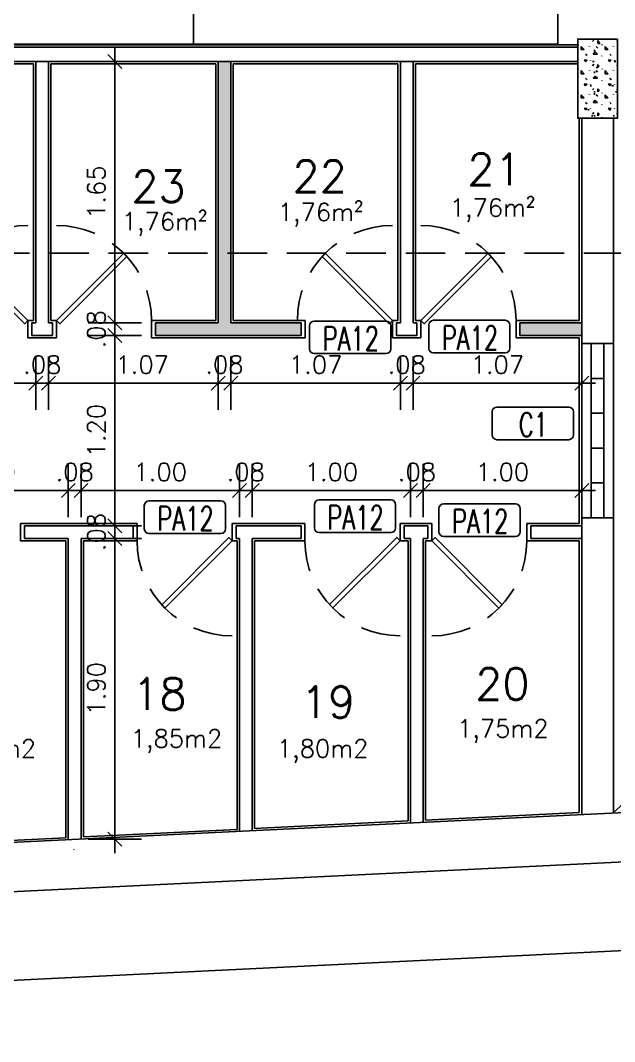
# Model space of a CAD drawing. Header units: millimetres. Extents: x -184.9 to -112.9, y 0.4 to 45.1.
# Drawn here: x -166 to -162.25, y 10.5 to 16.95 of the extents above; entities that cross this region are included whole.
import ezdxf
from ezdxf.enums import TextEntityAlignment as Align

# ---------------------------------------------------------------- set-up
doc = ezdxf.new("R2010")
doc.units = ezdxf.units.MM
doc.linetypes.add('DASHED2', pattern=[0.375, 0.25, -0.125])
doc.linetypes.add('HIDDEN', pattern=[0.375, 0.25, -0.125])
for name, color, linetype in [('COTA', 11, 'Continuous'), ('ESQUADRIA', 2, 'Continuous'), ('ESQUADRIA CT', 2, 'Continuous'), ('HACHURA 1', 8, 'Continuous'), ('HACHURA PILAR VIGA', 8, 'Continuous'), ('HACHURIA', 11, 'Continuous'), ('INDICACOES', 2, 'Continuous'), ('LINHA', 1, 'Continuous'), ('PAREDE', 7, 'Continuous'), ('PILAR', 21, 'Continuous'), ('PROJECAO', 1, 'DASHED2'), ('TEXTO 1', 3, 'Continuous'), ('TEXTO 2', 2, 'Continuous')]:
    doc.layers.add(name, color=color, linetype=linetype)
doc.styles.add('ROMANS', font='romans.shx')
doc.dimstyles.new('TICK75', dxfattribs={"dimtxt": 0.1125, "dimasz": 0.08800000000000001, "dimexe": 0.18, "dimexo": 0.0625, "dimgap": 0.061, "dimtad": 1, "dimrnd": 0.005, "dimzin": 4, "dimdsep": 46, "dimtxsty": 'ROMANS', "dimblk1": 'TICK', "dimblk2": 'TICK', "dimsah": 1, "dimcen": 0.09, "dimse1": 1, "dimse2": 1, "dimclrt": 2, "dimaunit": 1, "dimadec": 0, "dimazin": 0, "dimtfac": 1, "dimtix": 1, "dimtmove": 2, "dimatfit": 3, "dimldrblk": 'TICK', "dimfxl": 1, "dimtolj": 1, "dimtzin": 0, "dimarcsym": 0})

# ---------------------------------------------------------------- blocks, each defined once
blk = doc.blocks.new('IND ESQUADRIAS')
for p, q in [((-0.2265853104265716, 0.2060025103278349), (0.2265853104265716, 0.2060025103278349)), ((-0.2563558479264429, 0.1030012551640027), (-0.2563558479264429, 0.1762319728281909)), ((0.2563558479265566, 0.1030012551640027), (0.2563558479265566, 0.1762319728281909)), ((-0.2563558479264429, 0.1030012551640027), (-0.2563558479264429, 0.02977053749978609)), ((0.2563558479265566, 0.1030012551640027), (0.2563558479265566, 0.02977053749978609)), ((-0.2265853104265716, 1.13686837721616e-13), (0.2265853104265716, -1.4210854715202e-13))]:
    blk.add_line(p, q)
for centre, start, end in [((-0.2265853104265716, 0.1762319728281909), 90.00000000002606, 180), ((0.2265853104265716, 0.1762319728281909), 0, 89.99999999997395), ((-0.2265853104265716, 0.02977053749978609), 180, 269.9999999999739), ((0.2265853104265716, 0.02977053749978609), 270.000000000026, 0)]:
    blk.add_arc(centre, 0.02977053750000018, start, end)
at = {"linetype": 'ByBlock', "style": 'ROMANS', "width": 0.7}
blk.add_attdef('P01', text='', height=0.15, dxfattribs=at).set_placement((0.004060482612999294, -0.02483593413271024), align=Align.BOTTOM_CENTER)
blk = doc.blocks.new('TICK')
at = {"layer": 'COTA'}
for p, q in [((0, 1.907592907288972), (0, -1.907600000000002)), ((-1, 0), (1, 0))]:
    blk.add_line(p, q, dxfattribs=at)
at = {"layer": 'COTA', "color": 2}
blk.add_line((0.5, 0.5), (-0.5, -0.5), dxfattribs=at)
blk = doc.blocks.new('*D101')
at = {"layer": 'COTA', "color": 0, "lineweight": -2}
blk.add_line((-119.4648604567926, 13.16874072132166), (-170.4135865816012, 10.67559538838779), dxfattribs=at)
at = {"layer": 'Defpoints', "color": 0}
for p in [(-119.4043200238889, 13.73204313307892), (-170.5288358037448, 11.2302956388842), (-170.5014814091249, 10.67129430775836)]:
    blk.add_point(p, dxfattribs=at)
at = {"layer": 'COTA', "color": 0, "lineweight": -2, "xscale": 0.08800000000000001, "yscale": 0.08800000000000001, "zscale": 0.08800000000000001}
for p, rotation in [((-119.3769656292689, 13.1730418019511), 2.801499872717789), ((-170.5014814091249, 10.67129430775836), 182.8014998727178)]:
    blk.add_blockref('TICK', p, dxfattribs=dict(at, rotation=rotation))
at = {"layer": 'COTA', "color": 2, "insert": (-144.9449542203764, 12.03927792448146), "char_height": 0.1125, "attachment_point": 5, "rotation": 2.8014998727177898, "style": 'ROMANS'}
blk.add_mtext('\\A1;51.19', dxfattribs=at)
blk = doc.blocks.new('*D86')
at = {"layer": 'COTA', "color": 0, "lineweight": -2}
blk.add_line((-165.9869459219987, 14.65842517027588), (-166.890945921999, 14.65842517027588), dxfattribs=at)
at = {"layer": 'Defpoints', "color": 0}
for p in [(-166.978945921999, 15.03890395288096), (-165.8989459219987, 15.03890395288093), (-166.978945921999, 14.65842517027588)]:
    blk.add_point(p, dxfattribs=at)
at = {"layer": 'COTA', "color": 0, "lineweight": -2, "xscale": 0.08800000000000001, "yscale": 0.08800000000000001, "zscale": 0.08800000000000001, "rotation": 180}
blk.add_blockref('TICK', (-166.978945921999, 14.65842517027588), dxfattribs=at)
at = {"layer": 'COTA', "color": 0, "lineweight": -2, "xscale": 0.08800000000000001, "yscale": 0.08800000000000001, "zscale": 0.08800000000000001}
blk.add_blockref('TICK', (-165.8989459219987, 14.65842517027588), dxfattribs=at)
at = {"layer": 'COTA', "color": 2, "insert": (-166.4389459219989, 14.77567517027588), "char_height": 0.1125, "attachment_point": 5, "style": 'ROMANS'}
blk.add_mtext('\\A1;1.07', dxfattribs=at)
blk = doc.blocks.new('*D85')
at = {"layer": 'COTA', "color": 0, "lineweight": -2}
for p, q in [((-165.9869459219987, 14.65842517027588), (-166.0749459219986, 14.65842517027588)), ((-165.818945921999, 14.65842517027588), (-165.8989459219987, 14.65842517027588)), ((-165.730945921999, 14.65842517027588), (-165.642945921999, 14.65842517027588))]:
    blk.add_line(p, q, dxfattribs=at)
at = {"layer": 'Defpoints', "color": 0}
for p in [(-165.8989459219987, 15.03890395288093), (-165.818945921999, 15.03890395288093), (-165.8989459219987, 14.65842517027588)]:
    blk.add_point(p, dxfattribs=at)
at = {"layer": 'COTA', "color": 0, "lineweight": -2, "xscale": 0.08800000000000001, "yscale": 0.08800000000000001, "zscale": 0.08800000000000001}
blk.add_blockref('TICK', (-165.8989459219987, 14.65842517027588), dxfattribs=at)
at = {"layer": 'COTA', "color": 0, "lineweight": -2, "xscale": 0.08800000000000001, "yscale": 0.08800000000000001, "zscale": 0.08800000000000001, "rotation": 180}
blk.add_blockref('TICK', (-165.818945921999, 14.65842517027588), dxfattribs=at)
at = {"layer": 'COTA', "color": 2, "insert": (-165.8589459219988, 14.77567517027588), "char_height": 0.1125, "attachment_point": 5, "style": 'ROMANS'}
blk.add_mtext('\\A1;.08', dxfattribs=at)
blk = doc.blocks.new('*D84')
at = {"layer": 'COTA', "color": 0, "lineweight": -2}
blk.add_line((-164.836945921999, 14.65842517027588), (-165.730945921999, 14.65842517027588), dxfattribs=at)
at = {"layer": 'Defpoints', "color": 0}
for p in [(-165.818945921999, 15.03890395288093), (-164.748945921999, 15.03890395288093), (-165.818945921999, 14.65842517027588)]:
    blk.add_point(p, dxfattribs=at)
at = {"layer": 'COTA', "color": 0, "lineweight": -2, "xscale": 0.08800000000000001, "yscale": 0.08800000000000001, "zscale": 0.08800000000000001, "rotation": 180}
blk.add_blockref('TICK', (-165.818945921999, 14.65842517027588), dxfattribs=at)
at = {"layer": 'COTA', "color": 0, "lineweight": -2, "xscale": 0.08800000000000001, "yscale": 0.08800000000000001, "zscale": 0.08800000000000001}
blk.add_blockref('TICK', (-164.748945921999, 14.65842517027588), dxfattribs=at)
at = {"layer": 'COTA', "color": 2, "insert": (-165.2280781314056, 14.77567517027589), "char_height": 0.1125, "attachment_point": 5, "style": 'ROMANS'}
blk.add_mtext('\\A1;1.07', dxfattribs=at)
blk = doc.blocks.new('*D83')
at = {"layer": 'COTA', "color": 0, "lineweight": -2}
for p, q in [((-164.836945921999, 14.65842517027588), (-164.924945921999, 14.65842517027588)), ((-164.6689459219989, 14.65842517027588), (-164.748945921999, 14.65842517027588)), ((-164.5809459219989, 14.65842517027588), (-164.4929459219989, 14.65842517027588))]:
    blk.add_line(p, q, dxfattribs=at)
at = {"layer": 'Defpoints', "color": 0}
for p in [(-164.748945921999, 15.03890395288093), (-164.6689459219989, 15.03890395288093), (-164.748945921999, 14.65842517027588)]:
    blk.add_point(p, dxfattribs=at)
at = {"layer": 'COTA', "color": 0, "lineweight": -2, "xscale": 0.08800000000000001, "yscale": 0.08800000000000001, "zscale": 0.08800000000000001}
blk.add_blockref('TICK', (-164.748945921999, 14.65842517027588), dxfattribs=at)
at = {"layer": 'COTA', "color": 0, "lineweight": -2, "xscale": 0.08800000000000001, "yscale": 0.08800000000000001, "zscale": 0.08800000000000001, "rotation": 180}
blk.add_blockref('TICK', (-164.6689459219989, 14.65842517027588), dxfattribs=at)
at = {"layer": 'COTA', "color": 2, "insert": (-164.7089459219989, 14.77567517027588), "char_height": 0.1125, "attachment_point": 5, "style": 'ROMANS'}
blk.add_mtext('\\A1;.08', dxfattribs=at)
blk = doc.blocks.new('*D82')
at = {"layer": 'COTA', "color": 0, "lineweight": -2}
blk.add_line((-163.6863890828681, 14.65842517027588), (-164.5809459219989, 14.65842517027588), dxfattribs=at)
at = {"layer": 'Defpoints', "color": 0}
for p in [(-164.6689459219989, 15.03890395288093), (-163.5983890828681, 15.03890395288093), (-164.6689459219989, 14.65842517027588)]:
    blk.add_point(p, dxfattribs=at)
at = {"layer": 'COTA', "color": 0, "lineweight": -2, "xscale": 0.08800000000000001, "yscale": 0.08800000000000001, "zscale": 0.08800000000000001, "rotation": 180}
blk.add_blockref('TICK', (-164.6689459219989, 14.65842517027588), dxfattribs=at)
at = {"layer": 'COTA', "color": 0, "lineweight": -2, "xscale": 0.08800000000000001, "yscale": 0.08800000000000001, "zscale": 0.08800000000000001}
blk.add_blockref('TICK', (-163.5983890828681, 14.65842517027588), dxfattribs=at)
at = {"layer": 'COTA', "color": 2, "insert": (-164.1336675024335, 14.77567517027588), "char_height": 0.1125, "attachment_point": 5, "style": 'ROMANS'}
blk.add_mtext('\\A1;1.07', dxfattribs=at)
blk = doc.blocks.new('*D81')
at = {"layer": 'COTA', "color": 0, "lineweight": -2}
for p, q in [((-163.6863890828681, 14.65842517027588), (-163.7743890828681, 14.65842517027588)), ((-163.5189459219991, 14.65842517027588), (-163.5983890828681, 14.65842517027588)), ((-163.4309459219991, 14.65842517027588), (-163.3429459219991, 14.65842517027588))]:
    blk.add_line(p, q, dxfattribs=at)
at = {"layer": 'Defpoints', "color": 0}
for p in [(-163.5983890828681, 15.03890395288093), (-163.5189459219991, 15.03890395288093), (-163.5983890828681, 14.65842517027588)]:
    blk.add_point(p, dxfattribs=at)
at = {"layer": 'COTA', "color": 0, "lineweight": -2, "xscale": 0.08800000000000001, "yscale": 0.08800000000000001, "zscale": 0.08800000000000001}
blk.add_blockref('TICK', (-163.5983890828681, 14.65842517027588), dxfattribs=at)
at = {"layer": 'COTA', "color": 0, "lineweight": -2, "xscale": 0.08800000000000001, "yscale": 0.08800000000000001, "zscale": 0.08800000000000001, "rotation": 180}
blk.add_blockref('TICK', (-163.5189459219991, 14.65842517027588), dxfattribs=at)
at = {"layer": 'COTA', "color": 2, "insert": (-163.5586675024336, 14.77567517027588), "char_height": 0.1125, "attachment_point": 5, "style": 'ROMANS'}
blk.add_mtext('\\A1;.08', dxfattribs=at)
blk = doc.blocks.new('*D80')
at = {"layer": 'COTA', "color": 0, "lineweight": -2}
blk.add_line((-162.5423200238878, 14.65842517027588), (-163.4309459219991, 14.65842517027588), dxfattribs=at)
at = {"layer": 'Defpoints', "color": 0}
for p in [(-163.5189459219991, 15.03890395288093), (-162.4543200238878, 15.03890395288093), (-163.5189459219991, 14.65842517027588)]:
    blk.add_point(p, dxfattribs=at)
at = {"layer": 'COTA', "color": 0, "lineweight": -2, "xscale": 0.08800000000000001, "yscale": 0.08800000000000001, "zscale": 0.08800000000000001, "rotation": 180}
blk.add_blockref('TICK', (-163.5189459219991, 14.65842517027588), dxfattribs=at)
at = {"layer": 'COTA', "color": 0, "lineweight": -2, "xscale": 0.08800000000000001, "yscale": 0.08800000000000001, "zscale": 0.08800000000000001}
blk.add_blockref('TICK', (-162.4543200238878, 14.65842517027588), dxfattribs=at)
at = {"layer": 'COTA', "color": 2, "insert": (-162.9866329729435, 14.77567517027588), "char_height": 0.1125, "attachment_point": 5, "style": 'ROMANS'}
blk.add_mtext('\\A1;1.07', dxfattribs=at)
blk = doc.blocks.new('*D79')
at = {"layer": 'COTA', "color": 0, "lineweight": -2}
blk.add_line((-165.4004587384206, 13.59090395288089), (-165.4004587384206, 11.86915545609881), dxfattribs=at)
at = {"layer": 'Defpoints', "color": 0}
for p in [(-165.248317879767, 13.67890395288089), (-165.6143200238876, 11.78115545609882), (-165.4004587384206, 11.78115545609882)]:
    blk.add_point(p, dxfattribs=at)
at = {"layer": 'COTA', "color": 0, "lineweight": -2, "xscale": 0.08800000000000001, "yscale": 0.08800000000000001, "zscale": 0.08800000000000001}
for p, rotation in [((-165.4004587384206, 13.67890395288089), 90), ((-165.4004587384206, 11.78115545609882), 270)]:
    blk.add_blockref('TICK', p, dxfattribs=dict(at, rotation=rotation))
at = {"layer": 'COTA', "color": 2, "insert": (-165.5177087384206, 12.73002970448985), "char_height": 0.1125, "attachment_point": 5, "rotation": 90, "style": 'ROMANS'}
blk.add_mtext('\\A1;1.90', dxfattribs=at)
blk = doc.blocks.new('*D78')
at = {"layer": 'COTA', "color": 0, "lineweight": -2}
for p, q in [((-165.4004587384206, 13.8469039528809), (-165.4004587384206, 13.9349039528809)), ((-165.4004587384206, 13.7589039528809), (-165.4004587384206, 13.67890395288089)), ((-165.4004587384206, 13.59090395288089), (-165.4004587384206, 13.50290395288089))]:
    blk.add_line(p, q, dxfattribs=at)
at = {"layer": 'Defpoints', "color": 0}
for p in [(-165.248317879767, 13.7589039528809), (-165.4004587384206, 13.67890395288089), (-165.248317879767, 13.67890395288089)]:
    blk.add_point(p, dxfattribs=at)
at = {"layer": 'COTA', "color": 0, "lineweight": -2, "xscale": 0.08800000000000001, "yscale": 0.08800000000000001, "zscale": 0.08800000000000001}
for p, rotation in [((-165.4004587384206, 13.7589039528809), 270), ((-165.4004587384206, 13.67890395288089), 90)]:
    blk.add_blockref('TICK', p, dxfattribs=dict(at, rotation=rotation))
at = {"layer": 'COTA', "color": 2, "insert": (-165.5177087384206, 13.71890395288089), "char_height": 0.1125, "attachment_point": 5, "rotation": 90, "style": 'ROMANS'}
blk.add_mtext('\\A1;.08', dxfattribs=at)
blk = doc.blocks.new('*D77')
at = {"layer": 'COTA', "color": 0, "lineweight": -2}
blk.add_line((-165.4004587384206, 14.87090395288092), (-165.4004587384206, 13.8469039528809), dxfattribs=at)
at = {"layer": 'Defpoints', "color": 0}
for p in [(-165.7566058536025, 14.95890395288092), (-165.4004587384206, 13.7589039528809), (-165.248317879767, 13.7589039528809)]:
    blk.add_point(p, dxfattribs=at)
at = {"layer": 'COTA', "color": 0, "lineweight": -2, "xscale": 0.08800000000000001, "yscale": 0.08800000000000001, "zscale": 0.08800000000000001}
for p, rotation in [((-165.4004587384206, 14.95890395288092), 90), ((-165.4004587384206, 13.7589039528809), 270)]:
    blk.add_blockref('TICK', p, dxfattribs=dict(at, rotation=rotation))
at = {"layer": 'COTA', "color": 2, "insert": (-165.5177087384206, 14.35890395288091), "char_height": 0.1125, "attachment_point": 5, "rotation": 90, "style": 'ROMANS'}
blk.add_mtext('\\A1;1.20', dxfattribs=at)
blk = doc.blocks.new('*D76')
at = {"layer": 'COTA', "color": 0, "lineweight": -2}
for p, q in [((-165.4004587384206, 15.12690395288093), (-165.4004587384206, 15.21490395288093)), ((-165.4004587384206, 15.03890395288093), (-165.4004587384206, 14.95890395288092)), ((-165.4004587384206, 14.87090395288092), (-165.4004587384206, 14.78290395288092))]:
    blk.add_line(p, q, dxfattribs=at)
at = {"layer": 'Defpoints', "color": 0}
for p in [(-165.6816058536023, 15.03890395288093), (-165.6566058536023, 14.95890395288092), (-165.4004587384206, 14.95890395288092)]:
    blk.add_point(p, dxfattribs=at)
at = {"layer": 'COTA', "color": 0, "lineweight": -2, "xscale": 0.08800000000000001, "yscale": 0.08800000000000001, "zscale": 0.08800000000000001}
for p, rotation in [((-165.4004587384206, 15.03890395288093), 270), ((-165.4004587384206, 14.95890395288092), 90)]:
    blk.add_blockref('TICK', p, dxfattribs=dict(at, rotation=rotation))
at = {"layer": 'COTA', "color": 2, "insert": (-165.5177087384206, 14.99890395288092), "char_height": 0.1125, "attachment_point": 5, "rotation": 90, "style": 'ROMANS'}
blk.add_mtext('\\A1;.08', dxfattribs=at)
blk = doc.blocks.new('*D75')
at = {"layer": 'COTA', "color": 0, "lineweight": -2}
blk.add_line((-165.4004587384206, 16.60090395288008), (-165.4004587384206, 15.12690395288093), dxfattribs=at)
at = {"layer": 'Defpoints', "color": 0}
for p in [(-165.6816058536023, 16.68890395288008), (-165.6816058536023, 15.03890395288093), (-165.4004587384206, 15.03890395288093)]:
    blk.add_point(p, dxfattribs=at)
at = {"layer": 'COTA', "color": 0, "lineweight": -2, "xscale": 0.08800000000000001, "yscale": 0.08800000000000001, "zscale": 0.08800000000000001}
for p, rotation in [((-165.4004587384206, 16.68890395288008), 90), ((-165.4004587384206, 15.03890395288093), 270)]:
    blk.add_blockref('TICK', p, dxfattribs=dict(at, rotation=rotation))
at = {"layer": 'COTA', "color": 2, "insert": (-165.5177087384206, 15.86390395288051), "char_height": 0.1125, "attachment_point": 5, "rotation": 90, "style": 'ROMANS'}
blk.add_mtext('\\A1;1.65', dxfattribs=at)
blk = doc.blocks.new('*D71')
at = {"layer": 'COTA', "color": 0, "lineweight": -2}
blk.add_line((-165.7823200238876, 13.98067478976972), (-166.6063200238875, 13.98067478976972), dxfattribs=at)
at = {"layer": 'Defpoints', "color": 0}
for p in [(-166.6943200238875, 13.98067478976972), (-166.6943200238875, 13.67698894673788), (-165.6943200238877, 13.67890395288092)]:
    blk.add_point(p, dxfattribs=at)
at = {"layer": 'COTA', "color": 0, "lineweight": -2, "xscale": 0.08800000000000001, "yscale": 0.08800000000000001, "zscale": 0.08800000000000001, "rotation": 180}
blk.add_blockref('TICK', (-166.6943200238875, 13.98067478976972), dxfattribs=at)
at = {"layer": 'COTA', "color": 0, "lineweight": -2, "xscale": 0.08800000000000001, "yscale": 0.08800000000000001, "zscale": 0.08800000000000001}
blk.add_blockref('TICK', (-165.6943200238877, 13.98067478976972), dxfattribs=at)
at = {"layer": 'COTA', "color": 2, "insert": (-166.1943200238876, 14.09792478976972), "char_height": 0.1125, "attachment_point": 5, "style": 'ROMANS'}
blk.add_mtext('\\A1;1.00', dxfattribs=at)
blk = doc.blocks.new('*D70')
at = {"layer": 'COTA', "color": 0, "lineweight": -2}
for p, q in [((-165.7823200238876, 13.98067478976969), (-165.8703200238876, 13.98067478976969)), ((-165.6143200238876, 13.98067478976969), (-165.6943200238877, 13.98067478976969)), ((-165.5263200238876, 13.98067478976969), (-165.4383200238876, 13.98067478976969))]:
    blk.add_line(p, q, dxfattribs=at)
at = {"layer": 'Defpoints', "color": 0}
for p in [(-165.6943200238877, 13.98067478976969), (-165.6943200238877, 13.67890395288092), (-165.6143200238876, 13.67890395288089)]:
    blk.add_point(p, dxfattribs=at)
at = {"layer": 'COTA', "color": 0, "lineweight": -2, "xscale": 0.08800000000000001, "yscale": 0.08800000000000001, "zscale": 0.08800000000000001}
blk.add_blockref('TICK', (-165.6943200238877, 13.98067478976969), dxfattribs=at)
at = {"layer": 'COTA', "color": 0, "lineweight": -2, "xscale": 0.08800000000000001, "yscale": 0.08800000000000001, "zscale": 0.08800000000000001, "rotation": 180}
blk.add_blockref('TICK', (-165.6143200238876, 13.98067478976969), dxfattribs=at)
at = {"layer": 'COTA', "color": 2, "insert": (-165.6543200238876, 14.09792478976969), "char_height": 0.1125, "attachment_point": 5, "style": 'ROMANS'}
blk.add_mtext('\\A1;.08', dxfattribs=at)
blk = doc.blocks.new('*D69')
at = {"layer": 'COTA', "color": 0, "lineweight": -2}
blk.add_line((-164.7023200238876, 13.98067478976984), (-165.5263200238876, 13.98067478976984), dxfattribs=at)
at = {"layer": 'Defpoints', "color": 0}
for p in [(-165.6143200238876, 13.98067478976984), (-165.6143200238876, 13.67890395288092), (-164.6143200238876, 13.67890395288092)]:
    blk.add_point(p, dxfattribs=at)
at = {"layer": 'COTA', "color": 0, "lineweight": -2, "xscale": 0.08800000000000001, "yscale": 0.08800000000000001, "zscale": 0.08800000000000001, "rotation": 180}
blk.add_blockref('TICK', (-165.6143200238876, 13.98067478976984), dxfattribs=at)
at = {"layer": 'COTA', "color": 0, "lineweight": -2, "xscale": 0.08800000000000001, "yscale": 0.08800000000000001, "zscale": 0.08800000000000001}
blk.add_blockref('TICK', (-164.6143200238876, 13.98067478976984), dxfattribs=at)
at = {"layer": 'COTA', "color": 2, "insert": (-165.1143200238876, 14.09792478976984), "char_height": 0.1125, "attachment_point": 5, "style": 'ROMANS'}
blk.add_mtext('\\A1;1.00', dxfattribs=at)
blk = doc.blocks.new('*D68')
at = {"layer": 'COTA', "color": 0, "lineweight": -2}
for p, q in [((-164.7023200238876, 13.98067478976981), (-164.7903200238875, 13.98067478976981)), ((-164.5343200238879, 13.98067478976981), (-164.6143200238876, 13.98067478976981)), ((-164.4463200238879, 13.98067478976981), (-164.3583200238879, 13.98067478976981))]:
    blk.add_line(p, q, dxfattribs=at)
at = {"layer": 'Defpoints', "color": 0}
for p in [(-164.6143200238876, 13.98067478976981), (-164.6143200238876, 13.67890395288089), (-164.5343200238879, 13.67890395288092)]:
    blk.add_point(p, dxfattribs=at)
at = {"layer": 'COTA', "color": 0, "lineweight": -2, "xscale": 0.08800000000000001, "yscale": 0.08800000000000001, "zscale": 0.08800000000000001}
blk.add_blockref('TICK', (-164.6143200238876, 13.98067478976981), dxfattribs=at)
at = {"layer": 'COTA', "color": 0, "lineweight": -2, "xscale": 0.08800000000000001, "yscale": 0.08800000000000001, "zscale": 0.08800000000000001, "rotation": 180}
blk.add_blockref('TICK', (-164.5343200238879, 13.98067478976981), dxfattribs=at)
at = {"layer": 'COTA', "color": 2, "insert": (-164.5743200238877, 14.09792478976981), "char_height": 0.1125, "attachment_point": 5, "style": 'ROMANS'}
blk.add_mtext('\\A1;.08', dxfattribs=at)
blk = doc.blocks.new('*D67')
at = {"layer": 'COTA', "color": 0, "lineweight": -2}
blk.add_line((-163.6223200238879, 13.98067478976984), (-164.4463200238879, 13.98067478976984), dxfattribs=at)
at = {"layer": 'Defpoints', "color": 0}
for p in [(-164.5343200238879, 13.98067478976984), (-164.5343200238879, 13.67890395288094), (-163.5343200238879, 13.67890395288094)]:
    blk.add_point(p, dxfattribs=at)
at = {"layer": 'COTA', "color": 0, "lineweight": -2, "xscale": 0.08800000000000001, "yscale": 0.08800000000000001, "zscale": 0.08800000000000001, "rotation": 180}
blk.add_blockref('TICK', (-164.5343200238879, 13.98067478976984), dxfattribs=at)
at = {"layer": 'COTA', "color": 0, "lineweight": -2, "xscale": 0.08800000000000001, "yscale": 0.08800000000000001, "zscale": 0.08800000000000001}
blk.add_blockref('TICK', (-163.5343200238879, 13.98067478976984), dxfattribs=at)
at = {"layer": 'COTA', "color": 2, "insert": (-164.0343200238879, 14.09792478976984), "char_height": 0.1125, "attachment_point": 5, "style": 'ROMANS'}
blk.add_mtext('\\A1;1.00', dxfattribs=at)
blk = doc.blocks.new('*D66')
at = {"layer": 'COTA', "color": 0, "lineweight": -2}
for p, q in [((-163.6223200238879, 13.98067478976984), (-163.7103200238879, 13.98067478976984)), ((-163.4543200238878, 13.98067478976984), (-163.5343200238879, 13.98067478976984)), ((-163.3663200238879, 13.98067478976984), (-163.2783200238879, 13.98067478976984))]:
    blk.add_line(p, q, dxfattribs=at)
at = {"layer": 'Defpoints', "color": 0}
for p in [(-163.5343200238879, 13.98067478976984), (-163.5343200238879, 13.67890395288094), (-163.4543200238878, 13.67890395288094)]:
    blk.add_point(p, dxfattribs=at)
at = {"layer": 'COTA', "color": 0, "lineweight": -2, "xscale": 0.08800000000000001, "yscale": 0.08800000000000001, "zscale": 0.08800000000000001}
blk.add_blockref('TICK', (-163.5343200238879, 13.98067478976984), dxfattribs=at)
at = {"layer": 'COTA', "color": 0, "lineweight": -2, "xscale": 0.08800000000000001, "yscale": 0.08800000000000001, "zscale": 0.08800000000000001, "rotation": 180}
blk.add_blockref('TICK', (-163.4543200238878, 13.98067478976984), dxfattribs=at)
at = {"layer": 'COTA', "color": 2, "insert": (-163.4943200238879, 14.09792478976984), "char_height": 0.1125, "attachment_point": 5, "style": 'ROMANS'}
blk.add_mtext('\\A1;.08', dxfattribs=at)
blk = doc.blocks.new('*D65')
at = {"layer": 'COTA', "color": 0, "lineweight": -2}
blk.add_line((-162.5423200238878, 13.98067478976984), (-163.3663200238879, 13.98067478976984), dxfattribs=at)
at = {"layer": 'Defpoints', "color": 0}
for p in [(-163.4543200238878, 13.98067478976984), (-162.4543200238878, 13.80890395288094), (-163.4543200238878, 13.67890395288094)]:
    blk.add_point(p, dxfattribs=at)
at = {"layer": 'COTA', "color": 0, "lineweight": -2, "xscale": 0.08800000000000001, "yscale": 0.08800000000000001, "zscale": 0.08800000000000001, "rotation": 180}
blk.add_blockref('TICK', (-163.4543200238878, 13.98067478976984), dxfattribs=at)
at = {"layer": 'COTA', "color": 0, "lineweight": -2, "xscale": 0.08800000000000001, "yscale": 0.08800000000000001, "zscale": 0.08800000000000001}
blk.add_blockref('TICK', (-162.4543200238878, 13.98067478976984), dxfattribs=at)
at = {"layer": 'COTA', "color": 2, "insert": (-162.9543200238878, 14.09792478976984), "char_height": 0.1125, "attachment_point": 5, "style": 'ROMANS'}
blk.add_mtext('\\A1;1.00', dxfattribs=at)
blk = doc.blocks.new('P60')
at = {"layer": 'ESQUADRIA CT'}
blk.add_lwpolyline([(-0.4443851991963968, 0.4031374191212933), (-0.4242628807725346, 0.4242628807725169), (0, 0), (-0.0206238900375411, -0.0206238900375411), (-0.4443851991963968, 0.4031374191212933)], dxfattribs=at)
at = {"layer": 'ESQUADRIA CT', "color": 1, "linetype": 'HIDDEN'}
blk.add_arc((-2.13e-14, -2.84e-14), 0.6, 90, 180, dxfattribs=at)

msp = doc.modelspace()

# ---------------------------------------------------------------- hatches: boundary and pattern name
at = {"layer": 'HACHURA 1'}
h = msp.add_hatch(dxfattribs=at)
h.set_pattern_fill('HONEY', color=256, scale=0.0105, style=0)
h.set_pattern_definition([(0, (-235.0120276934848, 212.5103579758604), (0.05000625, 0.028871115), [0.0333375, -0.066675]), (120, (-235.0120276934848, 212.5103579758604), (-0.05000624402558196, 0.02887112534799561), [0.03333749999999996, -0.06667499999999991]), (59.99999999999999, (-235.0120276934848, 212.5103579758604), (5.974418044285557e-09, 0.05774224034799558), [-0.066675, 0.0333375])])
h.paths.add_polyline_path([(-164.2239459219989, 15.03890395288093), (-164.6689459219989, 15.03890395288093), (-164.668945921999, 16.68890395288014), (-164.7489459219989, 16.68890395288014), (-164.748945921999, 15.0389039528809), (-165.1439459219989, 15.03890395288096), (-165.1439459219989, 14.95890395288095), (-164.2239459219989, 14.95890395288095)])
h.paths.add_polyline_path([(-162.4543200238878, 15.03890395288093), (-162.8439459219989, 15.0389039528809), (-162.8439459219989, 14.95890395288095), (-162.4543200238878, 14.95890395288095)])
at = {"layer": 'HACHURA PILAR VIGA'}
h = msp.add_hatch(dxfattribs=at)
h.set_pattern_fill('CONCRE', color=256, scale=0.006)
h.set_pattern_definition([(0, (0, 0), (0.1524, 0.1524), [0.01905, -0.13335]), (90, (0, 0), (-0.1524, 0.1524), [0.01905, -0.13335]), (135, (0.01905, 0), (-0.152399999744268, 0), [0.02694076908, -0.18858538356]), (0, (0.01905, 0.085725), (0.1524, 0.1524), [0.01905, -0.13335]), (45, (0.028575, 0.0762), (0, 0.152399999744268), [0.01347037692, -0.20205576048]), (135, (0.028575, 0.0762), (-0.152399999744268, 0), [0.01347037692, -0.20205576048]), (0, (0.0762, 0.123825), (0.1524, 0.1524), [0.02694076908, -0.12545923092]), (45, (0.0762, 0.123825), (0, 0.152399999744268), [0.01905, -0.19647615264]), (135, (0.10314076908, 0.123825), (-0.152399999744268, 0), [0.01905, -0.19647615264]), (90, (0.104775, 0.0381), (-0.1524, 0.1524), [0.01905, -0.13335]), (45, (0.104775, 0.0381), (0, 0.152399999744268), [0.01347037692, -0.20205576048]), (135, (0.1143, 0.047625), (-0.152399999744268, 0), [0.01347037692, -0.20205576048]), (0, (0.01905, 0.0381), (0.1524, 0.1524), [0.009525, -0.127635]), (0, (0.13335, 0.0762), (0.1524, 0.1524), [0.009525, -0.127635]), (90, (0.085725, 0.09525), (-0.1524, 0.1524), [0.009525, -0.127635]), (135, (0.104775, 0.009525), (-0.152399999744268, 0), [0.01347037692, -0.20205576048]), (135, (0.0381, 0.1143), (-0.152399999744268, 0), [0.01347037692, -0.20205576048]), (45, (0.0714375, 0.05000625), (0, 0.152399999744268), [0.01347037692, -0.20205576048]), (90, (0.0523875, 0.01905), (-0.1524, 0.1524), [0.00238125, -0.15001875]), (90, (0.05953125, 0.08334375000000001), (-0.1524, 0.1524), [0.00238125, -0.15001875]), (90, (0.13096875, 0.1095375), (-0.1524, 0.1524), [0.00238125, -0.15001875]), (90, (0.13335, 0.028575), (-0.1524, 0.1524), [0.00238125, -0.15001875])])
h.paths.add_polyline_path([(-162.2293200238875, 16.83054990164538), (-162.4793200238875, 16.83054990164538), (-162.4793200238875, 16.33054990164538), (-162.2293200238875, 16.33054990164538)])

# ---------------------------------------------------------------- linework, layer by layer
at = {"layer": 'ESQUADRIA', "color": 1}
for p, q in [((-162.4543200238878, 13.80890395288094), (-162.4543200238878, 14.90890395288093)), ((-162.2543200238871, 13.80890395288091), (-162.2543200238871, 14.90890395288093))]:
    msp.add_line(p, q, dxfattribs=at)
at = {"layer": 'ESQUADRIA'}
for p, q in [((-162.3943200238879, 13.80890395288094), (-162.3943200238879, 14.90890395288093)), ((-162.3143200238871, 13.80890395288094), (-162.3143200238871, 14.90890395288096)), ((-162.3143200238869, 14.68890395288102), (-162.3943200238879, 14.68890395288102)), ((-162.3143200238869, 14.46890395288099), (-162.3943200238879, 14.46890395288099)), ((-162.3143200238871, 14.24890395288102), (-162.3943200238879, 14.24890395288102)), ((-162.3143200238871, 14.02890395288094), (-162.3943200238879, 14.02890395288094))]:
    msp.add_line(p, q, dxfattribs=at)
at = {"layer": 'HACHURIA'}
for p, q in [((-167.059728992111, 16.7939039528805), (-162.4793200238875, 16.7939039528805)), ((-166.5970987283401, 16.67390395288007), (-165.9139459219989, 16.67390395288007)), ((-165.9139459219989, 16.67390395288007), (-165.9139459219989, 15.05390395288094)), ((-165.803945921999, 16.67390395288004), (-165.803945921999, 15.05390395288094)), ((-165.803945921999, 16.67390395288004), (-164.763945921999, 16.67390395288004)), ((-164.763945921999, 16.67390395288004), (-164.763945921999, 15.05390395288092)), ((-164.6539459219989, 16.67390395288007), (-164.6539459219989, 15.05390395288092)), ((-164.6539459219989, 16.67390395288007), (-163.613945921999, 16.67390395288007)), ((-163.613945921999, 16.67390395288007), (-163.613945921999, 15.05390395288094)), ((-163.5039459219991, 16.67390395288007), (-163.5039459219991, 15.05390395288094)), ((-163.5039459219991, 16.67390395288007), (-162.4793200238875, 16.67390395288007)), ((-162.4693200238878, 16.33054990164538), (-162.4693200238878, 15.05390395288094)), ((-165.948945921999, 15.05390395288094), (-165.948945921999, 14.94390395288093)), ((-165.9139459219989, 15.05390395288094), (-165.948945921999, 15.05390395288094)), ((-165.7689459219991, 15.05390395288094), (-165.803945921999, 15.05390395288094)), ((-165.7689459219991, 15.05390395288094), (-165.7689459219991, 14.94390395288093)), ((-165.1689459219989, 15.05390395288092), (-165.1689459219989, 14.94390395288093)), ((-164.763945921999, 15.05390395288092), (-165.1689459219989, 15.05390395288092)), ((-164.1989459219988, 15.05390395288092), (-164.6539459219989, 15.05390395288092)), ((-164.1989459219988, 15.05390395288092), (-164.1989459219988, 14.94390395288093)), ((-163.6489459219985, 15.05390395288094), (-163.6139459219991, 15.05390395288094)), ((-163.6489459219986, 15.05390395288094), (-163.6489459219986, 14.94390395288096)), ((-163.4689459219991, 15.05390395288094), (-163.503945921999, 15.05390395288094)), ((-163.4689459219991, 15.05390395288094), (-163.4689459219991, 14.94390395288096)), ((-162.868945921999, 15.05390395288094), (-162.868945921999, 14.94390395288093)), ((-162.4693200238877, 15.05390395288094), (-162.868945921999, 15.05390395288094)), ((-165.768945921999, 14.94390395288093), (-165.9489459219988, 14.94390395288093)), ((-164.1989459219988, 14.94390395288093), (-165.1689459219989, 14.94390395288093)), ((-163.4689459219991, 14.94390395288096), (-163.6489459219986, 14.94390395288096)), ((-162.4693200238877, 14.94390395288093), (-162.8689459219987, 14.94390395288093)), ((-162.4693200238879, 14.94390395288093), (-162.4693200238879, 13.77390395288094)), ((-165.9966579481622, 13.77390395288097), (-165.9966579481622, 13.66390395288101)), ((-165.2606579481635, 13.77390395288091), (-165.9966579481622, 13.77390395288091)), ((-165.2606579481635, 13.77390395288091), (-165.2606579481635, 13.66390395288101)), ((-164.6606579481653, 13.77390395288091), (-164.6606579481653, 13.66390395288099)), ((-164.200657948164, 13.77390395288094), (-164.6606579481653, 13.77390395288094)), ((-164.200657948164, 13.77390395288094), (-164.200657948164, 13.66390395288093)), ((-163.6006579481657, 13.77390395288094), (-163.6006579481657, 13.6639039528809)), ((-163.4006579481624, 13.77390395288094), (-163.6006579481657, 13.77390395288094)), ((-163.4006579481624, 13.77390395288094), (-163.4006579481624, 13.66390395288093)), ((-162.8006579481645, 13.77390395288094), (-162.8006579481645, 13.6639039528809)), ((-162.4693200238877, 13.77390395288094), (-162.8006579481645, 13.77390395288094)), ((-165.7093200238876, 13.66390395288101), (-165.9966579481622, 13.66390395288101)), ((-165.7093200238876, 13.66390395288101), (-165.7093200238876, 11.790080235706)), ((-165.2606579481635, 13.66390395288101), (-165.5993200238877, 13.66390395288101)), ((-165.5993200238877, 13.66390395288096), (-165.5993200238877, 11.79546301968278)), ((-164.6293200238875, 13.66390395288096), (-164.6606579481653, 13.66390395288096)), ((-164.6293200238875, 13.66390395288096), (-164.6293200238875, 11.84292938747816)), ((-164.5193200238879, 13.66390395288096), (-164.5193200238879, 11.84831217145495)), ((-164.200657948164, 13.66390395288093), (-164.5193200238879, 13.66390395288093)), ((-163.5493200238879, 13.66390395288096), (-163.6006579481657, 13.66390395288096)), ((-163.5493200238879, 13.66390395288096), (-163.5493200238879, 11.89577853925039)), ((-163.4393200238878, 13.66390395288093), (-163.4393200238878, 11.90116132322711)), ((-163.4006579481624, 13.66390395288093), (-163.4393200238879, 13.66390395288093)), ((-163.4006579481623, 13.66390395288093), (-163.4006579481623, 13.66390395288093)), ((-162.4693200238877, 13.66390395288093), (-162.8006579481645, 13.66390395288093)), ((-162.4693200238877, 13.66390395288093), (-162.4693200238877, 11.94862769102255)), ((-163.4393200238878, 11.90116132322711), (-162.4693200238877, 11.94862769102255)), ((-164.5193200238879, 11.84831217145495), (-163.5493200238879, 11.89577853925039)), ((-165.5993200238877, 11.79546301968278), (-164.6293200238875, 11.84292938747816)), ((-166.6793200238876, 11.74261386791062), (-165.7093200238876, 11.790080235706)), ((-165.6593200238878, 11.71888161379698), (-165.6593200238878, 11.71643489380764))]:
    msp.add_line(p, q, dxfattribs=at)
at = {"layer": 'LINHA'}
msp.add_lwpolyline([(-167.2043200238874, 17.24424043472288), (-167.2043200238874, 21.29890395288268), (-164.9043200238874, 21.29890395288268), (-164.9043200238874, 16.79890395288268), (-167.0613343587388, 16.79890395288268)], dxfattribs=at)
msp.add_lwpolyline([(-162.6043200238875, 16.79890395288268), (-162.6043200238875, 21.29890395288268), (-164.9043200238874, 21.29890395288268), (-164.9043200238874, 16.79890395288268)], close=True, dxfattribs=at)
at = {"layer": 'PAREDE'}
for p, q in [((-167.0706670922435, 16.77890395288051), (-163.5189459219991, 16.77890395288051)), ((-163.5189459219991, 16.77890395288051), (-162.4793200238875, 16.77890395288051)), ((-167.1417781409386, 16.68890395288011), (-165.8989459219988, 16.68890395288011)), ((-165.8989459219988, 16.68890395288008), (-165.8989459219988, 15.03890395288093)), ((-165.8989459219988, 16.68890395288008), (-164.6689459219989, 16.68890395288008)), ((-165.8189459219991, 16.68890395288008), (-165.8189459219991, 15.03890395288093)), ((-164.748945921999, 16.68890395288011), (-164.748945921999, 15.03890395288093)), ((-164.6689459219989, 16.68890395288011), (-164.6689459219989, 15.03890395288093)), ((-164.6689459219989, 16.68890395288011), (-163.598945921999, 16.68890395288011)), ((-163.5989459219989, 16.68890395288008), (-163.5989459219989, 15.03890395288093)), ((-163.5989459219989, 16.68890395288011), (-162.4793200238875, 16.68890395288011)), ((-163.5189459219991, 16.68890395288008), (-163.5189459219991, 15.03890395288093)), ((-162.4543200238878, 16.33054990164538), (-162.4543200238878, 14.90890395288093)), ((-162.2543200238871, 16.33054990164538), (-162.2543200238871, 14.90890395288093)), ((-165.9239459219989, 15.03890395288093), (-165.9239459219989, 14.95890395288095)), ((-165.8989459219987, 15.03890395288093), (-165.9239459219989, 15.03890395288093)), ((-165.818945921999, 15.03890395288093), (-165.7939459219992, 15.03890395288093)), ((-165.7939459219992, 15.03890395288093), (-165.7939459219992, 14.95890395288095)), ((-165.1439459219989, 15.03890395288093), (-165.1439459219989, 14.95890395288095)), ((-164.748945921999, 15.03890395288093), (-165.1439459219989, 15.03890395288093)), ((-164.2239459219989, 15.03890395288093), (-164.6689459219989, 15.03890395288093)), ((-164.2239459219989, 15.03890395288093), (-164.2239459219989, 14.95890395288095)), ((-163.5983890828681, 15.03890395288093), (-163.6239459219986, 15.03890395288093)), ((-163.6239459219986, 15.03890395288093), (-163.6239459219986, 14.95890395288095)), ((-163.5983890828681, 15.03890395288093), (-163.5989459219991, 15.03890395288093)), ((-163.5189459219991, 15.03890395288093), (-163.493945921999, 15.03890395288093)), ((-163.493945921999, 15.03890395288093), (-163.493945921999, 14.95890395288095)), ((-162.8439459219989, 15.03890395288093), (-162.8439459219989, 14.95890395288095)), ((-162.4543200238878, 15.03890395288093), (-162.8439459219989, 15.03890395288093)), ((-165.7939459219991, 14.95890395288092), (-165.923945921999, 14.95890395288092)), ((-164.2239459219988, 14.95890395288095), (-165.1439459219989, 14.95890395288095)), ((-163.4939459219991, 14.95890395288095), (-163.6239459219986, 14.95890395288095)), ((-162.4543200238878, 14.95890395288095), (-162.8439459219989, 14.95890395288095)), ((-162.254320023887, 14.90890395288093), (-162.4543200238878, 14.90890395288093)), ((-170.3063957067665, 11.55155154879219), (-119.7143200238889, 14.02724440641762)), ((-162.2543200238871, 13.80890395288091), (-162.4543200238878, 13.80890395288091)), ((-162.4543200238878, 13.80890395288091), (-162.4543200238878, 11.93578815943229)), ((-162.2543200238871, 13.80890395288091), (-162.2543200238871, 11.94557503939015)), ((-170.5288358037448, 11.2302956388842), (-118.359718193096, 13.78316009668737)), ((-165.9716579481622, 13.75890395288096), (-165.9716579481622, 13.67890395288097)), ((-165.2856579481636, 13.7589039528809), (-165.9716579481622, 13.7589039528809)), ((-165.2856579481636, 13.7589039528809), (-165.2856579481636, 13.67890395288089)), ((-164.6356579481653, 13.75890395288093), (-164.6356579481653, 13.67890395288092)), ((-164.225657948164, 13.75890395288093), (-164.6356579481653, 13.75890395288093)), ((-164.225657948164, 13.75890395288093), (-164.225657948164, 13.67890395288094)), ((-163.5756579481657, 13.75890395288096), (-163.5756579481657, 13.67890395288094)), ((-163.4256579481624, 13.75890395288096), (-163.5756579481657, 13.75890395288096)), ((-163.4256579481624, 13.75890395288096), (-163.4256579481624, 13.67890395288092)), ((-162.7756579481644, 13.75890395288096), (-162.7756579481644, 13.67890395288094)), ((-162.454320023888, 13.75890395288093), (-162.7756579481644, 13.75890395288093)), ((-165.6943200238877, 13.67890395288092), (-165.9716579481622, 13.67890395288092)), ((-165.6943200238877, 13.67890395288092), (-165.6943200238877, 11.77724070411568)), ((-165.2856579481636, 13.67890395288089), (-165.6143200238876, 13.67890395288089)), ((-165.6143200238876, 13.67890395288092), (-165.6143200238876, 11.78115545609882)), ((-164.6143200238876, 13.67890395288092), (-164.6356579481653, 13.67890395288092)), ((-164.6143200238875, 13.67890395288092), (-164.6143200238875, 11.83008985588791)), ((-164.5343200238879, 13.67890395288092), (-164.5343200238879, 11.83400460787101)), ((-164.225657948164, 13.67890395288094), (-164.5343200238879, 13.67890395288094)), ((-163.5343200238879, 13.67890395288094), (-163.5756579481657, 13.67890395288094)), ((-163.5343200238879, 13.67890395288094), (-163.5343200238879, 11.88293900766007)), ((-163.4543200238878, 13.67890395288094), (-163.4543200238878, 11.8868537596432)), ((-163.4543200238878, 13.67890395288094), (-163.4256579481625, 13.67890395288094)), ((-162.4543200238878, 13.67890395288094), (-162.7756579481644, 13.67890395288094))]:
    msp.add_line(p, q, dxfattribs=at)
at = {"layer": 'PILAR'}
msp.add_lwpolyline([(-162.2293200238875, 16.83054990164538), (-162.2293200238875, 16.33054990164538), (-162.4793200238875, 16.33054990164538), (-162.4793200238875, 16.83054990164538), (-162.2293200238875, 16.83054990164538)], dxfattribs=at)
at = {"layer": 'PROJECAO', "color": 11}
msp.add_line((-157.1793200238878, 16.5789039528826), (-162.2572525788618, 11.94543153657264), dxfattribs=at)
at = {"layer": 'PROJECAO', "color": 3}
msp.add_line((-166.9400219677555, 15.47850558756454), (-161.0500324261134, 15.47850558756454), dxfattribs=at)

# ---------------------------------------------------------------- block references
at = {"layer": 'ESQUADRIA'}
for p in [(-165.9489459219991, 15.05390395288094), (-163.6489459219986, 15.05390395288094)]:
    msp.add_blockref('P60', p, dxfattribs=at)
at = {"layer": 'ESQUADRIA', "xscale": -1}
for p in [(-165.768945921999, 15.05390395288094), (-163.4689459219989, 15.05390395288117)]:
    msp.add_blockref('P60', p, dxfattribs=at)
at = {"layer": 'ESQUADRIA', "xscale": -1, "rotation": 180}
for p in [(-164.6605125608264, 13.663758565542), (-163.6010044205888, 13.66425042530392)]:
    msp.add_blockref('P60', p, dxfattribs=at)
at = {"layer": 'ESQUADRIA', "rotation": 180}
msp.add_blockref('P60', (-163.4006579481659, 13.66390395288457), dxfattribs=at)
at = {"layer": 'INDICACOES'}
for p, values in [((-163.9155291280554, 14.84493294882461), {'P01': 'PA12'}), ((-163.1633551884613, 14.84940534164681), {'P01': 'PA12'}), ((-162.7629774788304, 14.30195531615368), {'P01': 'C1'}), ((-163.8853568236607, 13.71568305997729), {'P01': 'PA12'}), ((-164.9584038203057, 13.70958974456741), {'P01': 'PA12'}), ((-163.0988621744089, 13.69130979833776), {'P01': 'PA12'})]:
    msp.add_blockref('IND ESQUADRIAS', p, dxfattribs=at).add_auto_attribs(values)

# ---------------------------------------------------------------- texts
at = {"layer": 'TEXTO 1', "style": 'ROMANS'}
for s, p in [('22', (-164.2798726678673, 15.86443634099061)), ('21', (-163.1755838504344, 15.90718804860563)), ('23', (-165.2970460408568, 15.80111521556125)), ('20', (-163.1262134144768, 12.66083877948498)), ('18', (-165.2912519358925, 12.59800830520513)), ('19', (-164.2271935496169, 12.54646595836007))]:
    msp.add_text(s, height=0.2, dxfattribs=at).set_placement(p)
at = {"layer": 'TEXTO 2', "style": 'ROMANS'}
for s, p in [('1,76m²', (-164.3731612669179, 15.68213184335266)), ('1,76m²', (-163.2877686217891, 15.71013877741692)), ('1,76m²', (-165.3574923143962, 15.62324613496131)), ('1,75m2', (-163.2412839998255, 12.42357955739035)), ('1,85m2', (-165.3010083631272, 12.36043535186505)), ('1,90m2', (-166.4761891731622, 12.29729183778548)), ('1,80m2', (-164.3785552944888, 12.29729183778548))]:
    msp.add_text(s, height=0.1125, dxfattribs=at).set_placement(p)

# ---------------------------------------------------------------- dimensions: what is measured, and where the dimension line sits
at = {"layer": 'COTA'}
for base, p1, p2, angle, picture, middle in [((-165.4004587384206, 15.03890395288093), (-165.6816058536023, 16.68890395288008), (-165.6816058536023, 15.03890395288093), 90, '*D75', (-165.5177087384206, 15.86390395288051)), ((-165.4004587384206, 14.95890395288092), (-165.6816058536023, 15.03890395288093), (-165.6566058536023, 14.95890395288092), 90, '*D76', (-165.5177087384206, 14.99890395288092)), ((-165.4004587384206, 13.7589039528809), (-165.7566058536025, 14.95890395288092), (-165.248317879767, 13.7589039528809), 90, '*D77', (-165.5177087384206, 14.35890395288091)), ((-165.4004587384206, 13.67890395288089), (-165.248317879767, 13.7589039528809), (-165.248317879767, 13.67890395288089), 90, '*D78', (-165.5177087384206, 13.71890395288089)), ((-170.5014814091249, 10.67129430775836), (-119.4043200238889, 13.73204313307892), (-170.5288358037448, 11.2302956388842), 2.801499872717789, '*D101', (-144.9449542203764, 12.03927792448146)), ((-165.4004587384206, 11.78115545609882), (-165.248317879767, 13.67890395288089), (-165.6143200238876, 11.78115545609882), 90, '*D79', (-165.5177087384206, 12.73002970448985))]:
    dim = msp.add_linear_dim(base=base, p1=p1, p2=p2, angle=angle, dimstyle='TICK75', dxfattribs=at)
    dim.commit()
    dim.dimension.update_dxf_attribs({"geometry": picture, "text_midpoint": middle})
dim = msp.add_linear_dim(base=(-166.978945921999, 14.65842517027588), p1=(-165.8989459219987, 15.03890395288093), p2=(-166.978945921999, 15.03890395288096), text='1.07', dimstyle='TICK75', dxfattribs=at)
dim.commit()
dim.dimension.update_dxf_attribs({"geometry": '*D86', "text_midpoint": (-166.4389459219989, 14.77567517027588)})
for base, p1, p2, picture, middle in [((-165.8989459219987, 14.65842517027588), (-165.818945921999, 15.03890395288093), (-165.8989459219987, 15.03890395288093), '*D85', (-165.8589459219988, 14.77567517027588)), ((-164.748945921999, 14.65842517027588), (-164.6689459219989, 15.03890395288093), (-164.748945921999, 15.03890395288093), '*D83', (-164.7089459219989, 14.77567517027588)), ((-164.6689459219989, 14.65842517027588), (-163.5983890828681, 15.03890395288093), (-164.6689459219989, 15.03890395288093), '*D82', (-164.1336675024335, 14.77567517027588)), ((-163.5983890828681, 14.65842517027588), (-163.5189459219991, 15.03890395288093), (-163.5983890828681, 15.03890395288093), '*D81', (-163.5586675024336, 14.77567517027588)), ((-163.5189459219991, 14.65842517027588), (-162.4543200238878, 15.03890395288093), (-163.5189459219991, 15.03890395288093), '*D80', (-162.9866329729435, 14.77567517027588)), ((-166.6943200238875, 13.98067478976972), (-165.6943200238877, 13.67890395288092), (-166.6943200238875, 13.67698894673788), '*D71', (-166.1943200238876, 14.09792478976972)), ((-165.6943200238877, 13.98067478976969), (-165.6143200238876, 13.67890395288089), (-165.6943200238877, 13.67890395288092), '*D70', (-165.6543200238876, 14.09792478976969)), ((-165.6143200238876, 13.98067478976984), (-164.6143200238876, 13.67890395288092), (-165.6143200238876, 13.67890395288092), '*D69', (-165.1143200238876, 14.09792478976984)), ((-164.6143200238876, 13.98067478976981), (-164.5343200238879, 13.67890395288092), (-164.6143200238876, 13.67890395288089), '*D68', (-164.5743200238877, 14.09792478976981)), ((-164.5343200238879, 13.98067478976984), (-163.5343200238879, 13.67890395288094), (-164.5343200238879, 13.67890395288094), '*D67', (-164.0343200238879, 14.09792478976984)), ((-163.5343200238879, 13.98067478976984), (-163.4543200238878, 13.67890395288094), (-163.5343200238879, 13.67890395288094), '*D66', (-163.4943200238879, 14.09792478976984)), ((-163.4543200238878, 13.98067478976984), (-162.4543200238878, 13.80890395288094), (-163.4543200238878, 13.67890395288094), '*D65', (-162.9543200238878, 14.09792478976984))]:
    dim = msp.add_linear_dim(base=base, p1=p1, p2=p2, dimstyle='TICK75', dxfattribs=at)
    dim.commit()
    dim.dimension.update_dxf_attribs({"geometry": picture, "text_midpoint": middle})
dim = msp.add_linear_dim(base=(-165.818945921999, 14.65842517027588), p1=(-164.748945921999, 15.03890395288093), p2=(-165.818945921999, 15.03890395288093), dimstyle='TICK75', dxfattribs=at)
dim.commit()
dim.dimension.update_dxf_attribs({"geometry": '*D84', "text_midpoint": (-165.2280781314056, 14.77567517027589), "dimtype": 128})

doc.saveas('drawing.dxf')
